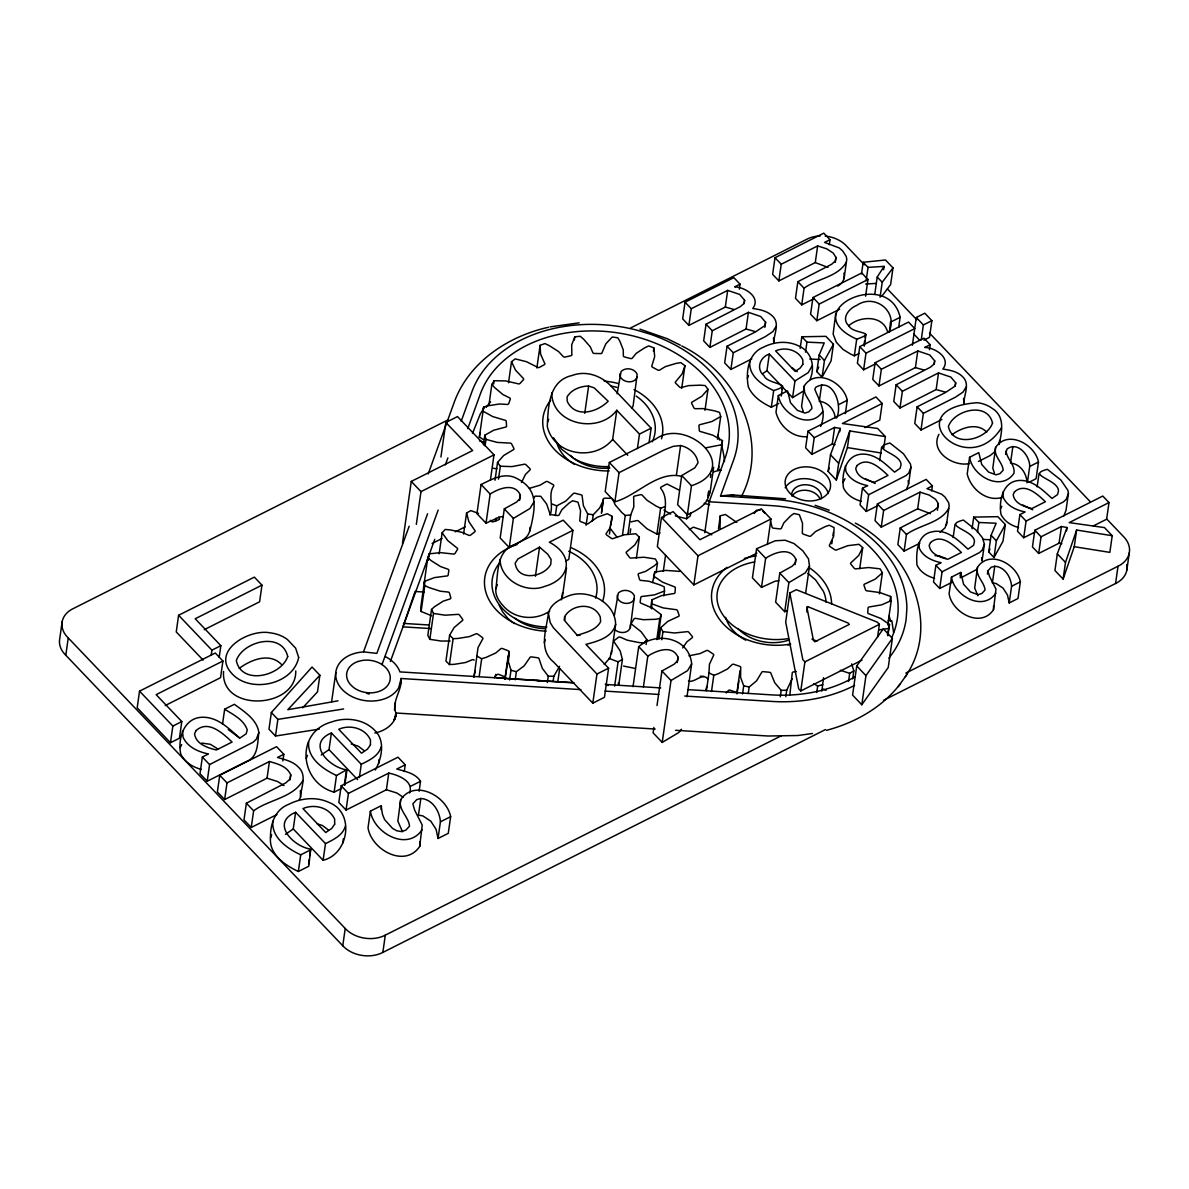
<?xml version="1.0" encoding="UTF-8"?>
<svg xmlns="http://www.w3.org/2000/svg" width="1189" height="1189" viewBox="0 0 1189 1189"><rect width="100%" height="100%" fill="white"/><g stroke="black" fill="none" stroke-linecap="round" stroke-linejoin="round"><path stroke-width="1.5" d="M565.622 561.059L568.758 559.469L572.905 530.353L563.185 520.158L515.119 544.354C496.229 550.67 498.206 572.682 495.917 588.614C495.025 595.199 498.845 601.158 503.155 605.781C514.584 619.261 535.392 621 549.675 611.131M500.064 559.484C500.346 580.098 526.237 593.92 544.696 586.385C570.943 578.924 574.198 555.144 549.333 542.214L572.905 530.353M688.951 655.823L700.053 653.578L705.984 650.784A1.724 1.278 8.1 0 1 708.406 650.844L713.028 653.935A1.724 1.278 8.1 0 1 713.4 655.748L709.432 664.279L708.986 672.885L713.801 675.278L718.126 673.777L727.475 668.991L731.815 664.889A1.724 1.278 8.1 0 1 734.074 664.383L739.617 666.33A1.724 1.278 8.1 0 1 740.717 668.025L740.569 677.269L743.705 685.8L742.56 693.886M681.728 388.313L684.953 365.677L680.807 362.63L676.08 363.418L665.468 366.569L660.014 369.853A1.724 1.278 8.1 0 1 657.636 369.987L652.627 367.267A1.724 1.278 8.1 0 1 652.003 365.469L654.678 356.596L653.876 347.916L648.793 345.91L644.75 347.783L636.234 353.326L632.548 357.8A1.724 1.278 8.1 0 1 630.393 358.498L624.641 356.982A1.724 1.278 8.1 0 1 623.333 355.377L623.259 349.923L619.915 341.273L617.804 337.795L612.261 337.007L605.855 343.799L602.169 352.405A1.724 1.278 8.1 0 1 600.46 353.594L594.515 353.46A1.724 1.278 8.1 0 1 592.642 352.197L590.309 346.876L583.636 339.192L580.262 336.294L574.807 336.814L571.686 344.944L571.835 354.218A1.724 1.278 8.1 0 1 570.75 355.764L565.191 357.012A1.724 1.278 8.1 0 1 562.932 356.224L558.592 351.572L549.244 345.613L544.919 343.562L540.088 345.345L540.564 354.01L544.532 363.031A1.724 1.278 8.1 0 1 544.161 364.8L539.553 367.312A1.724 1.278 8.1 0 1 537.131 367.059L526.445 361.694L515.223 358.885L511.508 361.753L508.52 382.769M663.804 517.75C665.454 508.342 667.445 496.868 660.98 488.724A1.724 1.278 8.1 0 1 661.352 486.955L665.959 484.443A1.724 1.278 8.1 0 1 668.381 484.696L679.068 490.076M503.363 516.561L499.722 516.977L486.033 523.175L490.165 494.044C498.89 488.352 514.584 482.377 520.336 494.996L520.024 498.459L516.665 502.026L504.299 508.877L500.168 537.993L509.249 547.52C517.245 542.853 530.591 538.78 529.967 527.47M529.878 530.993C535.496 507.421 539.687 488.397 514.124 477.205C502.679 472.969 491.176 479.628 481.084 484.518L476.938 513.648L486.033 523.175M686.989 696.754L691.656 663.967C689.457 637.928 656.967 630.928 638.716 646.638L633.024 686.692M805.622 593.37L809.501 566.068L808.49 558.83L802.768 550.76L794.014 543.566L785.156 540.237L775.317 540.757L756.576 548.724L752.429 577.854L761.51 587.381L775.198 581.183L778.84 580.767M438.042 838.483L440.42 821.822C439.692 811.27 432.558 799.186 420.832 798.503L418.454 815.164L422.794 815.862L430.834 821.213L436.051 829.283L438.042 838.483L448.268 833.34L450.646 816.68C446.692 795.961 414.634 778.75 400.723 799.647C398.003 809.768 408.674 816.68 409.536 826.147L405.806 830.204L401.243 831.572L396.799 830.784L392.519 828.391L384.537 819.503L382.457 814.242L381.119 805.741L370.388 811.151L368.025 827.797C371.488 849.927 405.003 868.416 419.717 846.419L419.851 841.693M419.717 846.419L422.229 825.032L414.679 810.229L412.851 803.838L416.7 799.632L420.832 798.503M820.618 426.509C826.979 410.874 820.009 402.551 814.807 389.264L815.758 387.317C833.073 376.839 843.046 405.464 836.58 418.038M1009.208 602.942L1011.586 586.281C1010.947 577.215 1004.839 566.841 994.762 566.261L992.384 582.922L996.114 583.517L1003.026 588.109L1007.499 595.035L1009.208 602.942L1017.992 598.528L1020.355 581.867C1016.967 564.076 989.441 549.303 977.507 567.242C975.173 575.937 984.329 581.867 985.072 589.997L981.861 593.474L977.953 594.663L970.462 591.929L963.61 584.289L960.682 572.474L951.468 577.111L949.09 593.772C952.062 612.766 980.836 628.639 993.484 609.764L993.588 605.691M993.484 609.764L995.966 589.031L989.486 576.323L987.91 570.839L991.225 567.227L994.762 566.261M580.945 689.62L401.154 678.503L398.716 687.732A32.891 24.374 8.1 0 1 342.506 689.783A32.891 24.374 8.1 0 1 364.087 651.944L376.839 653.385L427.579 513.782M604.205 664.473L610.106 657.666L611.562 650.74M615.62 624.507C615.516 602.511 587.812 588.139 568.223 596.001C560.049 599.211 550.373 603.967 548.426 613.405C546.316 629.531 538.32 649.774 553.658 662.095L592.806 703.16L604.458 697.289L608.605 668.173L585.909 644.379C597.22 641.421 612.32 637.467 615.62 624.507L611.473 653.638M823.501 677.745L821.852 691.151M474.01 677.195L478.023 647.619L482.541 639.281A1.724 1.278 8.1 0 0 482.303 637.467L477.874 634.213A1.724 1.278 8.1 0 0 475.451 634.079L469.313 636.62L458.018 638.448L453.128 638.656L449.62 635.208L454.153 627.539L462.016 620.881A1.724 1.278 8.1 0 0 462.521 619.142L459.534 615.099A1.724 1.278 8.1 0 0 457.23 614.416L445.013 615.189L433.524 613.45L431.518 609.452L434.55 606.717L443.096 601.203L449.561 599.093A1.724 1.278 8.1 0 0 450.765 597.591L449.516 593.162A1.724 1.278 8.1 0 0 447.554 591.988L440.272 591.201L429.155 587.604L424.785 585.597L424.473 581.421L434.401 577.601L446.395 576.026A1.724 1.278 8.1 0 0 448.194 574.941L448.803 570.557A1.724 1.278 8.1 0 0 447.361 568.996L440.584 566.588L431.191 560.658L427.758 557.79L429.184 553.851L440.465 552.632L452.831 553.97A1.724 1.278 8.1 0 0 455.045 553.375L457.453 549.467A1.724 1.278 8.1 0 0 456.695 547.698L447.822 540.668L442.159 532.761L445.176 529.462L450.126 529.893L461.704 532.241L468.243 535.065A1.724 1.278 8.1 0 0 470.651 535.035L474.619 531.973A1.724 1.278 8.1 0 0 474.604 530.16L468.852 521.599L466.578 512.979L470.889 510.616L478.543 513.425M533.608 498.221L535.154 496.14L540.713 496.274L546.672 504.062L549.779 513.217A1.724 1.278 8.1 0 0 551.399 514.674L557.314 515.506A1.724 1.278 8.1 0 0 559.276 514.555L561.921 509.65L569.055 503.081L572.608 500.747L577.988 502.159L580.574 510.75L579.831 519.95A1.724 1.278 8.1 0 0 580.827 521.659L586.266 523.814A1.724 1.278 8.1 0 0 588.555 523.383L597.22 517.304L607.297 513.707L611.978 516.264L611.815 519.95L609.675 528.481L606.435 533.148A1.724 1.278 8.1 0 0 606.687 534.976L611.116 538.216A1.724 1.278 8.1 0 0 613.539 538.364L624.507 534.753L635.847 533.772L639.37 537.235L636.368 558.25M270.498 837.814C268.922 854.356 285.137 865.265 298.35 871.492L308.768 866.246L310.715 849.139C293.505 846.717 270.007 822.877 295.615 812.295L325.489 843.625L323.111 860.286C348.867 854.118 355.125 812.488 329.056 802.471C316.348 796.511 301.218 797.923 288.912 804.24C275.016 809.441 270.2 824.051 270.498 837.814L271.657 834.648M272.861 821.153C271.285 837.695 287.515 848.604 300.713 854.832L311.146 849.585M375.308 769.996C381.758 758.686 385.518 740.762 374.951 730.566C364.012 719.033 346.177 716.804 331.627 721.961C294.961 731.934 299.346 782.525 334.124 792.171L341.57 788.411M308.65 741.832C307.074 758.359 323.289 769.268 336.502 775.51L346.504 769.818C329.279 767.381 305.796 743.556 331.404 732.974L361.263 764.289L359.36 777.621M810.14 379.306C815.491 366.375 811.597 351.112 798.027 345.627C787.118 340.5 774.128 341.719 763.561 347.143C748 353.163 745.548 372.618 748.357 386.96C752.741 396.695 761.986 402.848 771.334 407.233L778.795 403.487M749.783 361.664C748.431 375.858 762.357 385.221 773.697 390.572C796.169 383.616 766.979 384.508 764.037 375.694C755.654 368.932 759.92 357.072 769.328 354.054L794.965 380.956L792.587 397.616L804.641 390.304M601.456 513.351L603.358 499.35A1.724 1.278 8.1 0 1 605.052 498.176L610.997 498.31A1.724 1.278 8.1 0 1 612.87 499.573L615.203 504.879L621.877 512.563L625.265 515.476L630.705 514.941L633.826 506.826L633.678 497.552A1.724 1.278 8.1 0 1 634.763 496.006L640.321 494.743A1.724 1.278 8.1 0 1 642.58 495.545L646.92 500.197L656.269 506.157L660.608 508.208L665.424 506.425M561.342 599.865L562.59 592.761M898.706 327.302L900.118 317.314C888.852 266.722 794.52 311.013 856.719 339.162C879.176 331.389 853.093 334.347 848.961 325.949C840.801 318.652 848.693 308.59 856.556 305.514C874.51 292.821 898.468 311.355 889.119 331.568M649.045 442.769L651.126 428.203L611.963 387.138C602.258 376.066 586.355 370.002 572.132 375.486C548.575 380.629 548.188 407.084 547.297 426.524C553.985 455.417 594.545 461.778 612.647 439.395L616.794 410.279L639.474 434.074L637.408 448.639M551.755 392.935C552.008 424.636 598.543 434.371 616.794 410.279M401.154 678.503C402.343 690.11 390.973 702.446 395.982 713.014L655.184 729.035M342.997 842.852L343.309 838.795M378.771 763.516L379.083 759.459M476.997 656.165L481.679 658.721L486.123 657.383L495.798 652.969L500.42 649.045A1.724 1.278 8.1 0 1 502.724 648.629L508.164 650.769A1.724 1.278 8.1 0 1 509.145 652.493L508.402 661.693L510.988 670.284L509.605 679.989M643.398 687.108L647.797 656.165C656.521 650.457 672.216 644.483 677.968 657.101L677.656 660.579L674.297 664.131L661.931 670.982L657.012 705.582M761.51 587.381L765.657 558.25C774.366 552.558 790.061 546.583 795.813 559.202L795.5 562.665L792.142 566.232L779.791 573.083L775.644 602.199L784.725 611.726L787.475 610.343M845.364 413.609L847.252 400.292C843.863 382.501 816.338 367.713 804.403 385.667C802.07 394.362 811.225 400.277 811.968 408.407L808.758 411.899L804.849 413.073L797.358 410.339L790.507 402.714L787.579 390.899L778.364 395.536L775.986 412.197C779.285 425.944 792.394 437.82 806.989 436.675M1028.797 482.377L1036.109 478.691L1038.473 462.031C1035.084 444.24 1007.559 429.467 995.624 447.406C993.291 456.1 1002.446 462.031 1003.189 470.16L999.979 473.653L996.055 474.827L988.579 472.092L981.728 464.453L978.785 452.637L969.585 457.275L967.207 473.935C970.64 489.155 987.613 503.081 1003.382 496.913M773.519 337.839L773.771 343.012C773.742 334.183 780.296 323.482 772.538 316.14C767.321 310.909 759.786 309.512 752.771 308.501C761.45 297.295 744.641 286.906 734.624 286.891L740.048 284.156L733.821 277.632L685.042 302.184L682.664 318.845L688.892 325.385L725.32 307.044L733.851 309.422M963.61 398.404L963.863 403.576C963.833 394.748 970.387 384.047 962.629 376.705C957.427 371.473 949.877 370.076 942.877 369.066C951.542 357.859 934.747 347.47 924.715 347.456L930.14 344.721L923.912 338.196L875.134 362.749L872.756 379.41L878.983 385.935L915.411 367.609L923.942 369.987M999.563 440.495L999.057 444.537C1001.851 432.276 1005.329 416.18 992.206 408.392A24.508 18.162 8.1 0 0 977.403 402.714C894.871 408.54 967.356 481.946 1001.42 427.877M789.838 694.971L792.216 673.36A1.724 1.278 8.1 0 1 793.524 671.919L796.392 671.532M299.034 800.271L300.535 797.091L300.386 790.507M300.535 797.091C301.01 787.148 307.297 775.362 298.469 767.202C292.984 761.302 284.899 759.697 277.513 757.452L283.814 754.287L276.561 746.677L219.757 775.273L217.379 791.933L224.632 799.543L267.049 778.186L277.632 781.574L284.037 785.587M837.665 286.059C842.273 283.74 845.647 278.315 843.908 273.143M844.027 278.791L846.776 259.321L846.271 256.482L842.585 250.79L839.211 247.921L824.586 242.407L830.011 239.688L823.784 233.163L775.005 257.716L772.627 274.377L778.854 280.901L815.282 262.576L828.005 267.406M940.053 532.3L945.121 527.767L946.801 522.224M946.414 525.033L949.164 505.563L948.659 502.724L944.973 497.017L941.599 494.163L926.974 488.649L932.384 485.929L926.157 479.39L877.393 503.958L875.015 520.619L881.242 527.143L917.655 508.803L930.393 513.648M483.329 439.529L479.375 437.047L479.955 432.945M511.508 361.753L515.521 370.106L522.937 378.013A1.724 1.278 8.1 0 1 523.323 379.826L520.098 383.348A1.724 1.278 8.1 0 1 517.75 383.675L505.652 380.911L494.119 380.762L491.86 384.433L494.698 387.629L502.858 394.51L509.145 397.661A1.724 1.278 8.1 0 1 510.259 399.355L508.729 403.547A1.724 1.278 8.1 0 1 506.692 404.409L499.41 403.992L488.099 405.776L483.626 407.069L483.061 411.171L492.692 416.581L504.522 420.089A1.724 1.278 8.1 0 1 506.246 421.471L506.573 425.93A1.724 1.278 8.1 0 1 505.043 427.237L493.688 430.225L484.815 435.219L483.433 444.909M713.727 471.87L718.201 470.576L718.765 466.474M684.953 365.677L682.144 373.881L675.872 381.476A1.724 1.278 8.1 0 0 675.738 383.274L679.484 386.96A1.724 1.278 8.1 0 0 681.892 387.391L688.565 385.622L700.247 385.177L705.181 385.548L707.975 389.323L701.837 396.264L692.563 401.823A1.724 1.278 8.1 0 0 691.701 403.457L693.841 407.738A1.724 1.278 8.1 0 0 696.011 408.689L703.264 408.615L714.857 410.918L719.538 412.405L720.697 416.551L711.839 421.545L700.484 424.532A1.724 1.278 8.1 0 0 698.954 425.84L699.281 430.299A1.724 1.278 8.1 0 0 701.005 431.681L712.82 435.189L722.451 440.599L721.886 444.701L706.117 447.763M62.17 621.669L59.703 638.954A27.525 20.391 8.1 0 0 65.796 655.228L342.759 945.76A28.313 20.971 8.1 0 0 382.843 952.419L825.463 729.57M65.796 655.228L68.249 637.943A27.525 20.391 8.1 0 1 73.748 608.337L448.402 419.702M139.544 691.151L137.181 707.797L170.473 742.724L179.42 738.22L181.798 721.56L156.145 694.644L222.923 661.025L215.283 653.014L139.544 691.151L172.851 726.063L170.473 742.724M204.226 629.68L259.603 601.797L261.981 585.137L254.342 577.126L178.603 615.263L176.24 631.924L203.126 660.118M201.253 769.372C192.677 767.143 184.488 762.09 180.669 753.826C177.592 737.715 184.369 716.655 203.691 717.249C218.464 717.591 229.477 729.02 239.732 738.206L246.212 733.747L247.238 729.883C243.819 719.613 233.103 714.604 224.662 709.209L234.367 704.304C244.146 711.542 257.062 719.479 258.86 732.528C257.359 743.051 258.444 757.408 246.049 761.688L207.198 781.247L199.99 773.682L202.353 757.021L208.402 753.975C198.266 751.805 187.55 747.197 183.047 737.165L182.556 730.878M211.196 655.184L211.91 650.175L178.603 615.263M219.192 657.339L220.857 645.672L195.204 618.756L261.981 585.137M222.923 661.025L220.545 677.685L165.167 705.567M207.198 781.247L209.576 764.586L202.353 757.021M222.521 724.19L224.662 709.209M224.632 799.543L227.01 782.882L219.757 775.273M227.01 782.882L269.427 761.525C277.527 763.828 287.129 766.281 290.755 774.856L290.042 779.048L285.732 782.942L246.376 803.199L243.998 819.86L251.251 827.47L276.903 814.554M251.251 827.47L253.629 810.809L246.376 803.199M302.705 707.797L317.493 691.894L319.871 675.233L312.038 667.029L271.345 712.538L268.982 729.199L275.506 736.036L319.336 729.095M267.049 778.186L269.427 761.525M275.506 736.036L277.869 719.375L271.345 712.538M282.863 760.945L283.814 754.287M290.042 779.865L290.755 774.856M285.449 834.351L293.252 828.956L295.615 812.295M298.35 871.492L300.713 854.832M308.59 864.135L309.303 859.142M309.764 855.798L310.478 850.804M331.642 701.688L335.788 672.543M321.223 755.03L329.026 749.635L331.404 732.974M334.124 792.171L336.502 775.51M404.29 771.453L405.241 764.795L397.988 757.185L341.184 785.78L338.806 802.441L346.058 810.051L386.395 789.749L396.858 792.989L403.249 797.299M344.364 784.799L346.504 769.818M344.795 785.245L346.92 770.264M346.058 810.051L348.436 793.39L341.184 785.78M368.962 693.514L366.688 693.276L369.378 693.871M342.759 945.76L345.226 928.475L68.249 637.943M402.477 543.328L411.275 481.426L472.627 450.542L445.845 422.437L457.497 416.581L494 454.867L490.373 480.356M416.328 524.394L420.995 491.622L411.275 481.426M424.235 592.048L415.065 591.483L402.967 626.856L430.73 628.565M394.421 709.907L395.432 702.773M381.045 809.471L381.506 806.142M386.395 789.749L388.758 773.088C397.81 774.901 414.069 781.024 409.611 792.974M440.926 457.037L445.845 422.437M427.758 557.79L420.787 607.297L421.099 611.473L431.607 615.753M428.263 560.316L429.184 553.851M421.099 611.473L424.785 585.597M400.723 799.647L397.839 821.094L402.506 831.765M439.157 553.792L442.159 532.761M431.518 609.452L427.832 635.327L429.838 639.34L441.327 641.064L450.126 640.99M382.843 952.419L385.31 935.149L781.5 735.664M429.838 639.34L433.524 613.45M419.093 791.294L420.52 781.292C415.422 773.207 405.286 771.453 396.799 769.045L405.241 764.795M463.576 534.01L466.578 512.979M449.62 635.208L445.934 661.084L449.442 664.532L454.347 664.324L465.627 662.496L471.765 659.954A1.724 1.278 8.1 0 1 474.188 660.088M479.375 437.047L483.626 407.069M449.442 664.532L453.128 638.656M488.872 405.464L491.86 384.433M493.658 384.002L494.119 380.762M485.067 445.83L485.989 439.35L484.815 435.219M495.01 480.237L497.537 462.447L503.675 455.506L512.949 449.947A1.724 1.278 8.1 0 0 513.826 448.312L511.671 444.032A1.724 1.278 8.1 0 0 509.516 443.081L497.121 442.397L485.989 439.35M498.488 479.152L500.331 466.222L497.537 462.447M495.635 521.377L496.081 518.151M479.152 676.511L481.679 658.721M509.249 547.52L513.38 518.404L504.299 508.877M536.878 367.981L540.088 345.345M519.563 500.45L520.336 494.996M504.864 679.231L508.298 655.08M504.998 679.35L509.234 651.84M515.223 679.781L516.383 671.696L524.215 665.825L529.714 657.874A1.724 1.278 8.1 0 1 531.661 656.923L537.577 657.755A1.724 1.278 8.1 0 1 539.197 659.211L542.318 668.367L548.263 676.169L553.821 676.288L559.558 666.316M535.407 576.264L539.553 547.148L547.743 554.208L551.116 559.484L550.775 564.344C543.626 577.482 517.542 581.629 515.179 563.17L517.928 558.964L539.553 547.148M574.346 340.054L574.807 336.814M550.017 515.164C553.881 505.875 547.787 494.951 553.509 486.301A1.724 1.278 8.1 0 0 552.885 484.503L547.891 481.768A1.724 1.278 8.1 0 0 545.498 481.917L540.044 485.186L529.432 488.352M555.352 515.565L556.734 505.86L565.801 501.074L572.964 493.97A1.724 1.278 8.1 0 1 575.119 493.272L580.871 494.773A1.724 1.278 8.1 0 1 582.179 496.378L583.383 505.682L587.708 513.975L586.103 525.3M584.75 413.326L588.629 386.024L594.158 387.852L608.173 401.228C597.354 412.182 575.372 418.736 567.212 401.317L567.094 396.873C571.389 389.546 580.455 386.172 588.629 386.024M547.341 682.635L548.263 676.169M562.367 597.027L566.514 567.911M553.138 681.148L553.821 676.288M564.166 620.272L564.671 616.63C572.058 603.819 593.935 601.931 600.237 616.928L600.638 621.624C596.254 630.185 585.701 632.459 577.289 635.327L565.013 621.089L564.671 616.63M557.79 681.817L559.633 668.872M592.33 521.228L593.252 514.748L599.672 507.956L603.299 500.42M617.121 393.827L621.089 371.488C625.622 367 634.554 368.293 637.17 374.267L633.098 405.999L631.909 408.332M601.515 512.296L603.358 499.35M708.748 490.953C710.487 503.72 696.947 510.304 687.331 514.852L691.478 485.721C743.452 468.6 686.9 416.209 655.629 439.157L609.318 462.476L605.186 491.592L614.891 501.788C636.903 495.858 657.056 470.799 681.178 476.209M609.452 534.054L610.135 529.209M610.596 525.969L611.978 516.264M614.891 501.788L619.038 472.657L609.318 462.476M592.806 703.16L596.952 674.029L553.271 627.599L550.195 622.546L548.426 613.405M622.501 534.887L625.265 515.476M614.371 615.412L618.339 593.073C622.873 588.585 631.805 589.878 634.421 595.852L630.348 627.584C628.119 633.915 618.904 633.707 614.743 629.471M653.415 351.156L653.876 347.916M627.941 534.351L630.705 514.941M614.639 686.068L618.087 661.812L622.412 659.464L620.138 650.829L614.371 642.268A1.724 1.278 8.1 0 1 614.356 640.455L618.339 637.393A1.724 1.278 8.1 0 1 620.747 637.363L627.272 640.202L638.865 642.536L643.799 642.967L646.831 639.667L641.153 631.76L632.295 624.73A1.724 1.278 8.1 0 1 631.522 622.962L633.93 619.053A1.724 1.278 8.1 0 1 636.16 618.458L643.368 619.707L655.05 619.306L659.791 618.577L661.233 614.654L652.716 608.248L641.614 603.432A1.724 1.278 8.1 0 1 640.172 601.887L640.782 597.502A1.724 1.278 8.1 0 1 642.595 596.402L654.574 594.842L664.502 591.022L664.205 586.846L659.836 584.839L648.704 581.228L641.421 580.44A1.724 1.278 8.1 0 1 639.459 579.266L638.211 574.837A1.724 1.278 8.1 0 1 639.429 573.351L645.88 571.24L654.426 565.711L657.458 562.992L655.451 558.979L643.962 557.24L631.745 558.027A1.724 1.278 8.1 0 1 629.442 557.329L626.454 553.286A1.724 1.278 8.1 0 1 626.96 551.547L634.837 544.904L639.37 537.235M622.412 659.464L618.726 685.34L618.265 682.872M631.091 521.882L636.635 520.633A1.724 1.278 8.1 0 1 638.894 521.421L647.113 528.867L656.923 534.084L660.608 508.208M767.351 544.503L770.977 519.013L761.257 508.833L699.905 539.717L673.123 511.627L661.485 517.483L657.339 546.613L693.841 584.899L756.873 553.153M688.892 325.385L691.27 308.724L685.042 302.184M652.642 582.506L654.738 572.028L665.87 570.393L678.25 571.285A1.724 1.278 8.1 0 0 680.42 570.601M653.816 578.508L654.738 572.028M650.695 607.936L651.854 599.851L661.47 595.659L673.301 593.638A1.724 1.278 8.1 0 0 675.025 592.479L675.337 588.065A1.724 1.278 8.1 0 0 673.806 586.563L662.451 582.134L653.564 576.026M656.09 572.697L657.458 562.992M646.132 644.527L646.831 639.667M651.735 608.887L651.854 599.851M676.452 474.693L680.598 445.563C688.921 447.302 697.036 454.035 697.988 462.833L694.852 467.812L681.758 475.541L677.611 504.656L687.331 514.852M663.269 571.433L665.572 555.263M656.804 639.608L659.791 618.577M657.77 638.909L661.233 614.654M663.819 595.867L664.502 591.022M659.078 639.028L660.683 627.703L667.846 621.371L677.953 616.645A1.724 1.278 8.1 0 0 679.068 615.114L677.537 610.715A1.724 1.278 8.1 0 0 675.501 609.6L663.165 607.936L652.419 604.027M691.27 308.724L727.683 290.384L739.647 294.411L744.611 300.267L743.928 303.552L740.271 306.673L706.043 324.211L703.665 340.871L709.892 347.411L746.053 328.996L755.074 331.523M661.797 639.741L662.942 631.656L660.683 627.703M653.905 727.43L653.133 732.885L662.214 742.412L678.741 732.558L681.475 729.258M709.892 347.411L712.27 330.75L706.043 324.211M675.382 515.952L686.603 518.761L687.524 512.296M704.988 410.354L707.975 389.323M690.779 512.667L690.319 515.892L686.603 518.761M662.214 742.412L671.012 680.509L661.931 670.982M725.32 307.044L727.683 290.384M677.195 662.57L677.968 657.101M712.27 330.75L748.416 312.335L760.752 316.512L765.612 322.293L764.928 325.578L755.253 332.043L727.044 346.237L724.666 362.898L730.893 369.437L751.76 358.929M693.841 584.899L697.988 555.768L661.485 517.483M707.945 495.263L708.406 492.023M710.487 477.473L710.948 474.233M717.487 439.202L720.697 416.551M739.335 289.165L740.048 284.156M704.78 532.731L709.179 501.773L725.112 457.943A127.164 94.199 8.1 0 0 635.238 336.487A127.164 94.199 8.1 0 0 480.401 393.827L467.767 428.605M730.893 369.437L733.271 352.776L727.044 346.237M718.201 470.576L722.451 440.599M744.136 303.596L744.611 300.267M746.053 328.996L748.416 312.335M718.453 528.763L720.296 515.818L725.394 514.465L736.794 522.447M706.444 690.675L708.986 672.885M711.498 691.463L713.801 675.278M764.899 327.302L765.612 322.293M778.854 280.901L781.232 264.24L775.005 257.716M762.937 373.495L766.95 370.715L769.328 354.054M771.334 407.233L773.697 390.572M736.808 693.291L740.034 670.641M738.874 680.955L737.031 693.9A1.724 1.278 8.1 0 0 735.932 692.206L730.388 690.259A1.724 1.278 8.1 0 0 728.129 690.764L726.241 692.964M781.812 389.026L782.288 385.682M781.232 396.071L782.644 386.068M781.232 264.24L817.646 245.915L826.727 248.828L833.147 253.019L835.956 257.359L835.347 260.956L831.646 264.285L797.849 281.689L795.486 298.35L801.713 304.874L814.376 298.498M801.713 304.874L804.076 288.214L797.849 281.689M748.238 693.484L749.159 687.019L756.576 680.851L761.525 672.662A1.724 1.278 8.1 0 1 763.397 671.651L769.342 672.261A1.724 1.278 8.1 0 1 771.037 673.658L774.738 682.724L781.173 690.333L786.702 690.244L792.142 678.8M800.167 348.436L801.832 336.769L825.924 336.353L833.444 344.245L831.081 360.906L822.075 377.166L816.813 371.637L819.191 354.976L824.23 342.922L806.959 342.15L801.832 336.769M815.282 262.576L817.646 245.915M865.592 296.165L867.97 279.504L861.743 272.98L812.964 297.532L810.586 314.193L816.813 320.718L839.583 309.259M805.533 352.152L806.959 342.15M804.403 385.667L801.579 406.43L803.184 411.305M816.813 320.718L819.191 304.072L812.964 297.532M829.298 244.681L830.011 239.688M864.879 427.654L879.801 420.148L882.164 403.487L875.936 396.948L808 431.161L805.622 447.822L811.849 454.347L832.241 444.092L835.035 444.582M784.725 611.726L788.872 582.61L779.791 573.083M835.258 262.353L835.956 257.359M877.586 637.096L879.399 624.344L877.319 622.159L796.318 589.699L789.838 592.969L785.691 622.085L798.681 688.788L800.762 690.972L862.01 660.133M795.04 564.656L795.813 559.202M822.075 377.166L824.453 360.505L833.444 344.245M811.849 454.347L814.227 437.701L808 431.161M821.658 384.686L819.28 401.347C827.707 401.897 834.589 409.789 835.228 417.993M780.252 696.799L781.173 690.333M835.733 313.42L833.132 334.094L836.313 342.269L843.15 349.536L850.655 354.084L854.341 355.823L858.948 353.505M785.78 696.724L786.702 690.244M806.885 612.053L807.658 606.598L848.025 622.977L849.362 624.374L814.807 641.778L813.454 640.381L806.826 607.014L807.658 606.598M883.724 448.283L885.389 436.616L849.793 430.938L847.415 447.599L836.298 479.999L828.109 471.409L830.487 454.748L840.207 428.412L834.619 427.431L814.227 437.701M832.241 444.092L834.619 427.431M800.762 690.972L804.908 661.857L802.828 659.672L789.838 592.969M861.505 273.931L863.169 262.279L885.478 259.99L892.998 267.882L890.635 284.543L882 296.031M839.731 431.741L840.207 428.412M836.298 479.999L838.661 463.338L849.793 430.938M854.341 355.823L856.719 339.162M866.142 280.708L868.044 267.376L863.169 262.279M863.615 369.824L865.993 353.163L914.772 328.595L908.545 322.07L859.766 346.623L857.388 363.284L863.615 369.824L875 364.087M831.795 543.789L832.255 540.549M832.939 535.704L833.4 532.464M861.163 501.238C853.806 499.321 846.776 494.996 843.491 487.891C841.218 473.594 845.84 453.663 863.586 454.124C876.278 454.421 885.731 464.23 894.544 472.122L900.103 468.288L900.98 464.973C901.916 453.128 867.331 448.848 889.937 443.021L903.462 453.752L910.477 464.052L910.967 467.247L908.589 483.908L906.419 489.69M864.15 344.141L864.626 340.812M865.087 337.468L865.562 334.139M864.269 346.192L865.934 334.525M816.754 692.518L817.675 686.038L822.773 684.686M874.851 293.668L877.214 277.007L884.096 266.395L868.044 267.376M883.62 269.725L884.096 266.395M880.083 297.25L882.223 282.254L892.998 267.882M845.438 465.835L845.869 471.23C849.734 479.851 858.934 483.804 867.643 485.662L862.441 488.278L860.078 504.939L866.276 511.433L877.393 505.845M878.983 385.935L881.361 369.289L875.134 362.749M889.491 331.939L890.546 321.565M866.276 511.433L868.639 494.773L862.441 488.278M859.706 568.654L862.709 547.639L858.978 544.294L847.757 545.692L837.086 549.719A1.724 1.278 8.1 0 1 834.663 549.66L830.041 546.568A1.724 1.278 8.1 0 1 829.684 544.755L833.638 536.224L834.098 527.619L829.268 525.226L824.943 526.727L815.609 531.513L811.27 535.615A1.724 1.278 8.1 0 1 809.01 536.12L803.452 534.173A1.724 1.278 8.1 0 1 802.367 532.479L802.501 523.234L799.365 514.703L793.91 513.485L790.536 515.981L783.878 522.818L781.559 527.842A1.724 1.278 8.1 0 1 779.672 528.867L773.742 528.243A1.724 1.278 8.1 0 1 772.033 526.846L770.457 521.421M879.697 460.544L881.599 447.227M848.53 681.446L849.674 673.36L853.821 670.849L851.636 663.908M852.676 678.934L853.821 670.849M881.361 369.289L917.774 350.948L929.739 354.976L934.703 360.832L934.019 364.116L930.363 367.238L896.134 384.775L893.756 401.436L899.984 407.976L936.144 389.561L945.181 392.088M856.734 665.959L852.587 695.089L861.802 704.765L888.242 667.475L892.389 638.359L883.308 628.832L856.734 665.959L865.949 675.634L861.802 704.765M881.242 527.143L883.62 510.482L877.393 503.958M899.984 407.976L902.362 391.315L896.134 384.775M912.394 345.256L916.273 317.508L924.789 313.212L931.879 320.658L929.501 337.319L923.838 340.173M879.399 593.831L882.387 572.801L880.128 568.847L868.579 567.525L856.496 568.773A1.724 1.278 8.1 0 1 854.148 568.149L850.908 564.21A1.724 1.278 8.1 0 1 851.309 562.456L858.696 555.486L862.709 547.639M915.411 367.609L917.774 350.948M921.237 339.935L923.363 324.939L916.273 317.508M902.362 391.315L938.522 372.9L950.843 377.076L955.703 382.858L955.02 386.143L945.344 392.608L917.135 406.801L914.757 423.462L920.985 430.002L941.851 419.494M883.62 510.482L920.033 492.142L929.114 495.055L935.535 499.261L938.344 503.601L937.735 507.198L934.034 510.527L900.236 527.931L897.873 544.592L904.101 551.116L919.929 543.15M889.952 601.322L890.65 596.477L879.905 592.568L867.584 590.903A1.724 1.278 8.1 0 1 865.547 589.789L864.017 585.389A1.724 1.278 8.1 0 1 865.116 583.858L875.223 579.132L882.387 572.801M887.767 624.909L891.23 600.653L890.65 596.477M887.425 634.941L889.506 624.478L880.633 618.369L869.263 613.955A1.724 1.278 8.1 0 1 867.732 612.439L868.059 608.025A1.724 1.278 8.1 0 1 869.783 606.866L881.599 604.844L891.23 600.653M887.901 635.788L889.506 624.478M929.426 349.715L930.14 344.721M920.985 430.002L923.363 413.341L917.135 406.801M904.101 551.116L906.464 534.456L900.236 527.931M934.227 364.161L934.703 360.832M917.655 508.803L920.033 492.142M936.144 389.561L938.522 372.9M981.549 557.73L982.025 560.94L984.403 544.28L982.53 537.918L976.897 530.784L963.372 520.054C940.767 525.88 975.352 530.16 974.415 542.006L973.538 545.32L967.98 549.155C958.304 540.267 946.37 528.392 931.879 531.869C916.853 534.857 916.08 552.558 916.927 564.924C920.212 572.013 927.242 576.353 934.599 578.27M931.686 490.923L932.384 485.929M937.393 510.259L938.344 503.601M955.228 386.187L955.703 382.858M918.874 542.868L919.305 548.263C923.169 556.868 932.369 560.836 941.079 562.694L935.877 565.31L933.514 581.971L939.711 588.466L952.419 582.075M939.711 588.466L942.074 571.805L935.877 565.31M953.132 537.577L955.035 524.245M960.207 575.803L960.682 572.474M960.296 577.824L961.009 572.816M972.082 528.763L973.732 517.096L997.839 516.68L1005.359 524.572L1002.996 541.233L993.989 557.492L988.728 551.964L991.091 535.303L996.144 523.249L978.874 522.476L973.732 517.096M977.447 532.479L978.874 522.476M977.507 567.242L974.683 588.005L977.893 595.748M995.624 447.406L992.8 468.169L994.405 473.044M987.435 574.183L987.91 570.839M1005.552 454.347L1006.979 449.07C1017.814 440.777 1029.971 455.952 1029.704 466.445L1027.564 481.441M1018.601 527.544C1011.23 525.627 1004.2 521.287 1000.93 514.198C998.641 499.885 1003.263 479.97 1021.024 480.43C1033.717 480.728 1043.169 490.537 1051.983 498.429L1057.541 494.594L1058.418 491.28C1059.34 479.435 1024.755 475.154 1047.375 469.328L1060.9 480.059L1067.915 490.344L1068.406 493.554L1066.028 510.215L1063.843 515.996M993.989 557.492L996.367 540.832L1005.359 524.572M1010.501 463.086L1012.879 446.425M1002.877 492.142L1003.293 497.537C1007.172 506.142 1016.357 510.096 1025.081 511.969L1019.88 514.584L1017.516 531.245L1023.699 537.74L1034.831 532.152M1023.699 537.74L1026.077 521.079L1019.88 514.584M1037.135 486.851L1039.037 473.519M1093.36 525.91L1106.617 519.236L1108.995 502.575L1102.768 496.051L1034.816 530.264L1032.453 546.91L1038.681 553.45L1059.072 543.18L1061.866 543.67M1038.681 553.45L1041.044 536.789L1034.816 530.264M1041.044 536.789L1061.435 526.519L1067.038 527.515L1057.303 553.851L1054.94 570.512L1063.115 579.088L1074.247 546.702L1076.625 530.041L1112.22 535.719L1109.842 552.38L1074.247 546.702M1059.072 543.18L1061.435 526.519M1066.563 530.844L1067.038 527.515M1063.115 579.088L1065.493 562.427L1076.625 530.041M883.486 700.351L1115.564 583.502L1118.017 566.232A28.224 20.912 8.1 0 0 1123.531 536.611L1106.929 519.207M1126.83 570.111L1129.282 552.84M540.356 680.539L536.819 680.509L572.964 682.531M223.562 671.488C220.5 712.791 296.522 708.867 295.764 670.968M630.155 532.702L630.72 528.897M720.296 515.818L720.014 528.273M374.773 733.019A32.891 24.374 8.1 0 0 394.064 720.504L395.982 713.014M473.757 676.734L475.199 671.057M258.86 732.528L256.319 739.261L253.064 742.248L209.576 764.586M910.967 467.247L908.782 473.029L905.988 475.585L868.639 494.773M984.403 544.28L982.218 550.061L979.424 552.617L942.074 571.805M1068.406 493.554L1066.221 499.335L1063.427 501.892L1026.077 521.079M705.746 690.155L706.786 686.439M399.861 685.384L400.693 682.724M544.28 642.536L545.157 639.786M495.917 588.614L497.344 584.587M363.581 651.706L409.194 526.192M428.203 473.906L454.807 400.693C469.863 361.456 508.684 336.041 548.515 327.257M445.325 464.914L447.867 457.928M461.183 421.278L471.974 391.612A135.932 100.693 8.1 0 1 637.482 330.319L650.963 334.421A135.932 100.693 8.1 0 1 733.554 460.143L720.534 495.947L771.23 499.083A135.932 100.693 8.1 0 1 906.865 608.619L906.152 619.142A135.932 100.693 8.1 0 1 888.882 658.082M382.011 664.577L438.147 510.111M472.494 433.435L480.297 413.995L483.819 408.258M390.378 661.5L434.788 539.301M424.072 583.665L425.023 581.049M494.609 677.715L495.858 674.312M741.46 496.482C770.769 440.064 735.53 371.994 681.713 345.954M306.272 758.493L307.431 755.327M747.405 378.325L748.401 375.605M394.064 720.504L396.13 714.886L394.198 720.222L395.982 715.719M828.109 471.409L829.327 468.124M345.36 826.192C342.789 835.406 333.351 839.687 325.489 843.625M381.149 746.855C378.578 756.085 369.125 760.366 361.263 764.289M812.028 365.974L808.252 372.618L794.965 380.956M547.609 422.05L548.724 419.256M534.024 501.862L529.908 508.55L513.38 518.404M691.656 663.967L687.539 670.655L671.012 680.509M809.501 566.068L805.399 572.756L788.872 582.61M521.495 482.526L525.434 474.47L529.655 470.294A1.724 1.278 8.1 0 0 529.774 468.496L526.028 464.81A1.724 1.278 8.1 0 0 523.636 464.379L511.894 466.608L500.331 466.222M816.813 371.637L818.701 367.119M988.728 551.964L989.991 548.946M938.938 434.327C929.605 451.835 953.875 467.203 969.6 463.517M302.913 780.43C293.222 797.849 268.58 799.588 253.629 810.809M846.39 262.13C838.082 277.096 816.932 278.583 804.076 288.214M948.777 508.372C940.469 523.323 919.305 524.825 906.464 534.456M637.245 376.883C634.614 384.106 622.887 382.947 620.108 376.348L619.974 373.807M634.495 598.453C631.864 605.691 620.138 604.532 617.359 597.933L617.225 595.392M180.178 747.539L181.679 744.626M843.075 482.496L845.007 478.751M1000.514 508.803L1001.792 506.306M905.364 676.615C942.089 623.512 908.441 550.537 855.367 523.115M682.664 647.96L686.93 641.822L691.775 638.047A1.724 1.278 8.1 0 0 692.161 636.293L688.921 632.355A1.724 1.278 8.1 0 0 686.588 631.745L674.49 632.979L662.942 631.656M422.095 829.759C407.366 851.755 373.851 833.266 370.388 811.151M711.408 470.993L713.653 467.336L709.982 493.212L707.723 496.883M822.743 411.528C810.11 430.403 781.336 414.53 778.364 395.536M995.847 593.103C983.199 611.978 954.425 596.105 951.468 577.111M776.135 326.351L772.895 331.568L765.359 336.621L733.271 352.776M966.226 386.915L962.986 392.132L955.451 397.185L923.363 413.341M754.272 513.47L756.367 510.259L760.053 510.2M826.533 730.314C854.787 722.838 881.911 707.693 899.924 684.269M898.275 686.618L907.088 674.178M865.949 675.634L892.389 638.359M319.871 675.233L287.827 709.699L337.988 700.826M494.698 677.046L496.734 674.936A1.724 1.278 8.1 0 1 499.038 674.505L504.478 676.645A1.724 1.278 8.1 0 1 505.459 678.369M994.301 452.177L990.051 455.625L978.458 461.466M848.604 325.86C859.736 315.709 882.981 314.832 887.603 331.924M239.167 668.441C250.716 659.791 269.472 652.167 281.362 664.339M951.988 434.698C961.619 427.639 977.076 422.154 986.736 432.127M689.248 529.655L693.395 527.143L704.245 530.829L711.706 534.857M977.061 569.278L961.946 577.274M630.75 327.896L806.469 239.42A28.046 20.778 8.1 0 1 820.172 235.912M420.995 491.622L494 454.867M819.191 304.072L867.97 279.504M639.474 434.074L651.126 428.203M211.91 650.175L220.857 645.672M432.097 543.507L442.055 538.498M455.328 531.81L465.271 526.801M890.903 321.951L900.118 317.314M619.038 472.657L664.131 449.962L673.256 446.336L680.598 445.563M923.363 324.939L931.879 320.658M172.851 726.063L181.798 721.56M838.483 404.706L847.252 400.292M882.164 403.487L842.392 423.507L877.631 428.486L885.389 436.616M697.988 555.768L770.977 519.013M348.436 793.39L388.758 773.088M596.952 674.029L608.605 668.173M1029.704 466.445L1038.473 462.031M410.547 786.315L420.52 781.292M440.42 821.822L450.646 816.68M1108.995 502.575L1069.208 522.61L1104.462 527.589L1112.22 535.719M804.908 661.857L879.399 624.344M1011.586 586.281L1020.355 581.867M905.84 673.063L1118.017 566.232M656.923 534.084L660.133 532.895M787.921 645.047L790.715 644.156M822.803 688.951L826.073 690.289M754.554 561.951C740.524 564.374 726.003 571.582 719.598 584.943A50.681 37.543 8.1 0 0 719.657 609.154C726.197 623.229 740.346 632.132 754.777 636.472A56.953 42.195 8.1 0 0 788.515 638.552M888.346 628.476L878.82 629.932M550.076 326.871L579.177 322.843M277.869 719.375L343.621 708.971M688.446 681.193C695.446 682.709 701.956 672.469 707.797 678.785M720.534 495.947L731.428 494.862L785.602 498.8M812.444 733.494L797.878 735.515L768.124 736.021L675.545 730.299M577.037 635.521L580.069 635.283M865.666 284.037L876.367 283.383M608.738 466.534L605.082 466.638A50.681 37.543 8.1 0 1 573.782 458.434L561.654 449.264L553.554 437.805M935.059 555.694L938.76 555.724L945.954 558.488M201.788 743.08L210.349 744.299L218.419 749.293M497.061 677.908L574.153 682.947M700.247 676.214L703.933 676.378M809.768 359.048L820.142 359.494M983.407 539.449L990.318 539.747M709.179 501.773L771.245 505.607A127.164 94.199 8.1 0 1 892.018 636.947M888.213 620.732L891.854 620.955L893.593 632.444M403.457 623.408L429.363 625.013M536.833 680.331L399.935 671.904L399.281 670.224A32.891 24.374 8.1 0 0 386.93 657.458L384.968 656.447M605.038 691.106L658.78 694.435M684.73 696.041L771.839 701.421A135.932 100.693 8.1 0 0 854.564 685.399M606.033 684.478L660.742 687.911M688.089 689.635L771.824 694.896A127.164 94.199 8.1 0 0 855.04 676.675M587.708 513.975L593.252 514.748M493.435 468.273L496.868 468.778M731.428 494.862L733.97 495.248M1011.75 463.294C1020.89 464.527 1026.82 474.025 1026.999 482.764M847.415 447.599L881.242 452.994M635.179 668.426L623.586 666.078M743.705 685.8L749.159 687.019M717.517 469.492L721.039 470.413M479.449 440.881L484.726 442.263M706.519 500.376L710.041 501.297M704.26 503.363L709.551 504.745M510.988 670.284L516.383 671.696M1022.763 504.998L1032.661 509.799M865.324 478.691L875.223 483.492M849.674 673.36L840.355 670.254M639.964 329.16L667.252 338.702L680.346 345.152M351.201 743.987L358.216 746.172L364.28 750.749M317.166 823.858L322.427 825.493L328.491 830.085M618.087 661.812L608.931 658.379M815.104 505.31L829.209 510.23M551.637 503.854L556.734 505.86M811.924 639.132L816.977 641.183M605.26 684.255L608.248 685.518M670.641 514.109L664.696 510.571A1.724 1.278 8.1 0 0 663.952 510.17M813.633 683.66L817.675 686.038M228.229 729.556L239.271 737.67M792.008 367.743L797.21 371.681M636.145 396.071C646.326 402.997 654.47 413.995 655.243 426.598A56.953 42.195 8.1 0 1 652.3 441.803M807.97 573.395L815.624 579.95L823.412 591.349A50.681 37.543 8.1 0 1 826.073 602.258M617.18 537.398L610.046 528.139M877.214 277.007L882.223 282.254M864.418 264.82L846.553 246.078A28.046 20.778 8.1 0 0 825.196 236.061M887.395 288.927L916.749 319.722M929.516 333.098L1090.343 501.803M913.91 334.168L919.81 340.366M859.766 346.623L865.993 353.163M1057.303 553.851L1065.493 562.427M819.191 354.976L824.453 360.505M991.091 535.303L996.367 540.832M766.95 370.715L792.587 397.616M830.487 454.748L838.661 463.338M756.576 548.724L765.657 558.25M681.758 475.541L691.478 485.721M612.647 439.395L627.762 455.268M638.716 646.638L647.797 656.165M481.084 484.518L490.165 494.044M329.026 749.635L357.651 779.657M293.252 828.956L323.111 860.286M762.892 511.225L764.884 513.321M490.284 520.262L491.116 521.183A1.724 1.278 8.1 0 0 493.48 521.703L498.622 519.801A1.724 1.278 8.1 0 0 499.365 518.122L498.756 517.111M499.187 605.186L502.665 611.934L507.718 618.176A45.227 33.5 8.1 0 0 514.391 623.571M969.585 457.275C972.543 476.269 1001.316 492.142 1013.964 473.267C1015.332 464.78 1006.89 459.103 1006.028 451.003M908.114 480.713L908.589 483.908M630.274 624.983L630.348 627.584M385.31 935.149A28.313 20.971 8.1 0 1 345.226 928.475M1126.845 564.507A28.224 20.912 8.1 0 1 1115.564 583.502M785.201 487.772A22.829 16.914 8.1 0 1 808.267 478.914A22.829 16.914 8.1 0 1 828.376 493.524M791.711 495.917A14.967 11.087 8.1 0 1 807.272 484.844A14.967 11.087 8.1 0 1 821.227 498.845M792.29 495.813A14.967 11.087 8.1 0 1 806.484 490.329A14.967 11.087 8.1 0 1 819.816 498.533M571.627 547.906A60.312 44.677 8.1 0 1 602.511 601.426M546.197 631.181A60.312 44.677 8.1 0 1 486.331 593.668A60.312 44.677 8.1 0 1 517.111 544.532M790.016 644.126A60.312 44.677 8.1 0 1 721.143 621.446A60.312 44.677 8.1 0 1 726.969 567.346M744.344 558.518A60.312 44.677 8.1 0 1 756.07 555.902M809.382 567.807A60.312 44.677 8.1 0 1 831.572 604.116M745.785 640.202A45.227 33.5 8.1 0 1 725.647 617.359M609.169 470.918A60.312 44.677 8.1 0 1 552.484 447.213A60.312 44.677 8.1 0 1 550.7 400.232M604.19 381.104A60.312 44.677 8.1 0 1 618.161 383.482M634.005 389.546A60.312 44.677 8.1 0 1 661.515 438.845M574.54 464.423A45.227 33.5 8.1 0 1 556.898 443.096M789.422 639.845A39.475 29.249 8.1 0 1 737.953 628.491M609.838 467.99A39.475 29.249 8.1 0 1 574.183 458.657M573.187 457.884A39.475 29.249 8.1 0 1 570.438 455.417M611.399 386.157A50.681 37.543 8.1 0 1 616.764 387.346M486.182 407.322A127.164 94.199 8.1 0 1 490.581 401.867M717.695 435.248A127.164 94.199 8.1 0 1 719.702 440.093M721.366 444.998A127.164 94.199 8.1 0 1 724.487 461.525M889.075 616.095A127.164 94.199 8.1 0 1 890.635 621.015M499.677 562.843A56.953 42.195 8.1 0 0 492.008 585.508C492.9 599.94 503.289 612.008 515.521 618.77A50.681 37.543 8.1 0 0 546.821 626.975M595.585 598.126A56.953 42.195 8.1 0 0 596.982 586.92C596.09 572.489 585.687 560.435 573.455 553.658A50.681 37.543 8.1 0 0 568.728 551.28M544.8 628.624A39.475 29.249 8.1 0 1 514.926 618.206M298.677 657.428C293.282 684.582 250.463 693.841 232.004 673.717C210.616 650.948 248.977 628.654 270.096 632.83A28.551 21.149 8.1 0 1 287.352 639.444L295.615 648.124L298.677 657.428M287.708 656.536C281.199 675.917 241.828 685.949 236.314 660.623C242.868 641.139 282.001 631.285 287.708 656.536M992.518 423.061C986.929 439.707 953.132 448.327 948.391 426.569C954.024 409.848 987.613 401.392 992.518 423.061M196.081 730.566L194.55 733.762C195.828 744.091 207.703 747.926 216.339 749.977L232.108 742.04C223.101 733.672 208.402 719.404 196.081 730.566M857.061 465.568L855.753 468.303C856.838 477.175 867.034 480.475 874.45 482.244L887.99 475.422C880.261 468.228 867.643 455.982 857.061 465.568M930.497 542.6L929.189 545.335C930.274 554.208 940.469 557.507 947.886 559.261L961.425 552.454C953.697 545.261 941.079 533.014 930.497 542.6M1014.499 491.874L1013.177 494.609C1014.276 503.482 1024.472 506.782 1031.889 508.535L1045.428 501.728C1037.685 494.535 1025.067 482.288 1014.499 491.874M370.448 744.879L367.49 749.115L361.53 753.202L338.731 729.288C350.056 724.279 365.038 728.084 370.448 739.826L370.448 744.879M334.674 824.2L331.716 828.451L325.741 832.523L302.942 808.609C314.282 803.615 329.264 807.42 334.659 819.147L334.674 824.2M802.857 364.28L800.316 367.921L795.188 371.429L775.614 350.889C785.349 346.594 798.205 349.863 802.843 359.94L802.857 364.28M358.082 661.47L356.12 662.228A21.937 16.245 8.1 0 0 350.413 684.552L353.371 687.331A21.937 16.245 8.1 0 0 376.735 692.102A21.937 16.245 8.1 0 0 390.26 678.354L390.215 676.63A21.937 16.245 8.1 0 0 388.64 671.562L387.659 669.957A21.937 16.245 8.1 0 0 383.512 665.647L381.773 664.413A21.937 16.245 8.1 0 0 375.783 661.589L373.599 660.965A21.937 16.245 8.1 0 0 362.303 660.445L358.082 661.47M793.895 496.437A22.829 16.914 8.1 0 0 830.353 487.639A22.829 16.914 8.1 0 0 799.246 467.619A22.829 16.914 8.1 0 0 793.895 496.437"/></g></svg>
